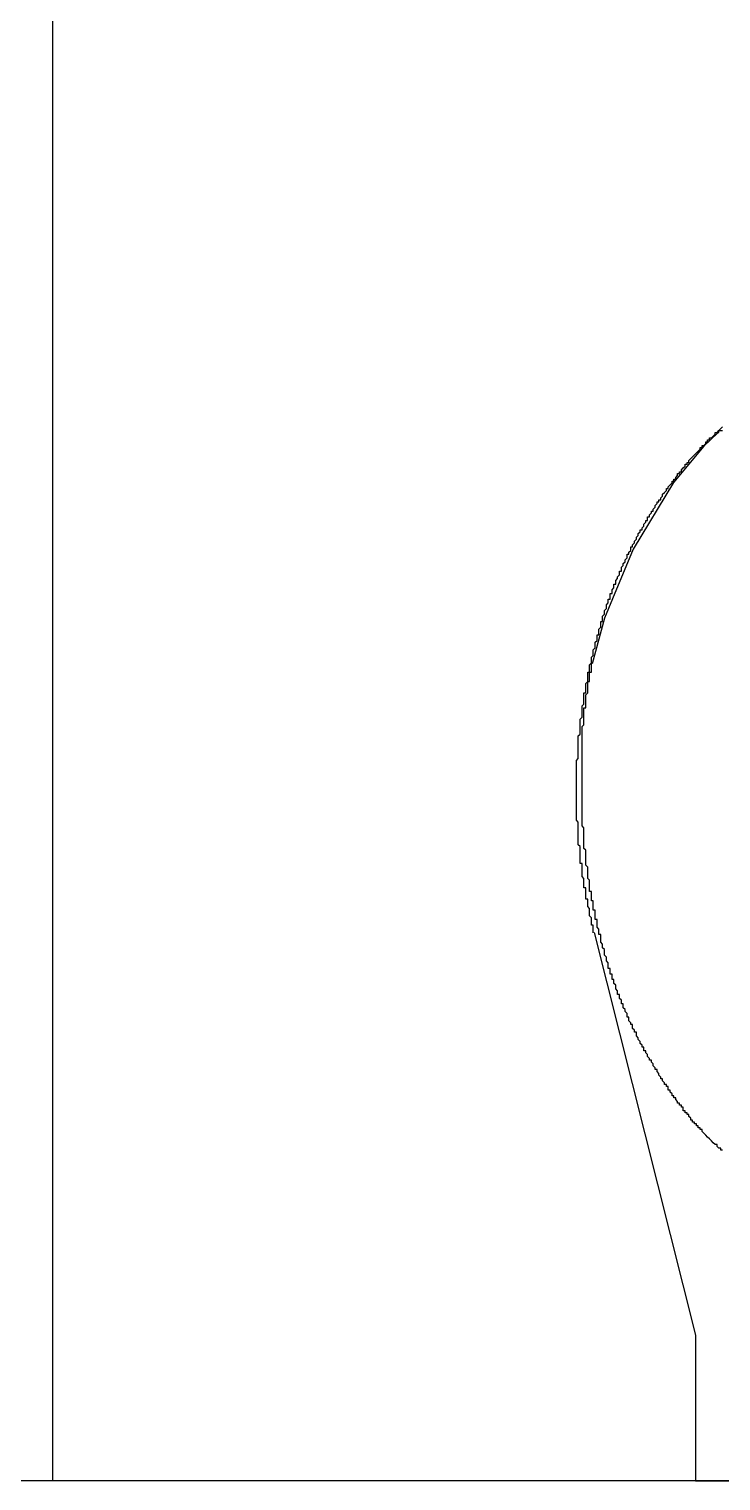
# Model space of a CAD drawing. Header units: inches. Extents: x -233729 to 737493, y -275239 to 196021.
# Drawn here: x 357716 to 358085, y -221029 to -220254 of the extents above; entities that cross this region are included whole.
import ezdxf

# ---------------------------------------------------------------- set-up
doc = ezdxf.new("R2010")
doc.units = ezdxf.units.IN
doc.header["$MEASUREMENT"] = 0
doc.layers.add('_FL_FAC_OFFICES', color=252, linetype='Continuous')
doc.layers.add('_FL_FAC_WALLS', color=252, linetype='Continuous')

# ---------------------------------------------------------------- blocks, each defined once
blk = doc.blocks.new('FL_Building')
at = {"layer": '_FL_FAC_OFFICES', "color": 0}
for p, q in [((2244628.85, -305308.62), (2244628.85, -303784.62)), ((2244983.39, -304749.54), (2244976.24, -304756.48)), ((2244976.24, -304756.48), (2244960, -304775.86)), ((2244960, -304775.86), (2244938.38, -304811.52)), ((2244938.38, -304811.52), (2244927.48, -304838.02)), ((2244927.48, -304838.02), (2244923.23, -304848.27)), ((2244923.23, -304848.27), (2244916.6, -304872.58)), ((2244917.62, -305015.9), (2244917.62, -305015.9)), ((2244917.62, -305015.9), (2244971.75, -305230.83)), ((2244971.75, -305230.83), (2244971.75, -305308.62)), ((2248654.75, -305308.62), (2243079.45, -305308.62)), ((2244971.75, -305308.62), (2245200.35, -305308.62))]:
    blk.add_line(p, q, dxfattribs=at)
for points in [[(2244960.18, -304774.12, 0), (2244961.18, -304774.12, 0), (2244961.18, -304773.12, 0), (2244961.18, -304773.12, 0), (2244962.18, -304772.12, 0), (2244962.18, -304772.12, 0), (2244962.18, -304771.12, 0), (2244963.18, -304771.12, 0), (2244963.18, -304770.12, 0), (2244964.18, -304770.12, 0), (2244964.18, -304769.12, 0), (2244964.18, -304769.12, 0), (2244965.18, -304768.12, 0), (2244965.18, -304768.12, 0), (2244966.18, -304767.12, 0), (2244966.18, -304767.12, 0), (2244966.18, -304766.12, 0), (2244967.18, -304766.12, 0), (2244967.18, -304765.12, 0), (2244968.18, -304765.12, 0), (2244968.18, -304764.12, 0), (2244968.18, -304764.12, 0), (2244969.18, -304763.12, 0), (2244969.18, -304763.12, 0), (2244970.18, -304762.12, 0), (2244970.18, -304762.12, 0), (2244971.18, -304761.12, 0), (2244971.18, -304761.12, 0), (2244971.18, -304761.12, 0), (2244972.18, -304760.12, 0), (2244972.18, -304760.12, 0), (2244973.18, -304759.12, 0), (2244973.18, -304759.12, 0), (2244974.18, -304758.12, 0), (2244974.18, -304758.12, 0), (2244974.18, -304757.12, 0), (2244975.18, -304757.12, 0), (2244975.18, -304756.12, 0), (2244976.18, -304756.12, 0), (2244976.18, -304756.12, 0), (2244977.18, -304755.12, 0), (2244977.18, -304755.12, 0), (2244977.18, -304754.12, 0), (2244978.18, -304754.12, 0), (2244978.18, -304753.12, 0), (2244979.18, -304753.12, 0), (2244979.18, -304752.12, 0), (2244980.18, -304752.12, 0), (2244980.18, -304752.12, 0), (2244981.18, -304751.12, 0), (2244981.18, -304751.12, 0), (2244982.18, -304750.12, 0), (2244982.18, -304750.12, 0), (2244982.18, -304749.12, 0), (2244983.18, -304749.12, 0), (2244983.18, -304749.12, 0), (2244984.18, -304748.12, 0), (2244984.18, -304748.12, 0), (2244985.18, -304747.12, 0), (2244985.18, -304747.12, 0), (2244986.18, -304746.12, 0)], [(2244983.18, -304749.12, 0), (2244983.18, -304749.12, 0), (2244983.18, -304749.12, 0), (2244984.18, -304749.12, 0), (2244984.18, -304749.12, 0), (2244984.18, -304749.12, 0), (2244984.18, -304749.12, 0), (2244984.18, -304748.12, 0), (2244984.18, -304748.12, 0), (2244985.18, -304748.12, 0), (2244985.18, -304748.12, 0), (2244985.18, -304748.12, 0), (2244985.18, -304748.12, 0), (2244985.18, -304748.12, 0), (2244985.18, -304748.12, 0), (2244986.18, -304748.12, 0)], [(2244922.18, -304848.12, 0), (2244922.18, -304847.12, 0), (2244923.18, -304846.12, 0), (2244923.18, -304846.12, 0), (2244923.18, -304845.12, 0), (2244923.18, -304845.12, 0), (2244923.18, -304844.12, 0), (2244924.18, -304843.12, 0), (2244924.18, -304843.12, 0), (2244924.18, -304842.12, 0), (2244924.18, -304841.12, 0), (2244924.18, -304841.12, 0), (2244925.18, -304840.12, 0), (2244925.18, -304840.12, 0), (2244925.18, -304839.12, 0), (2244925.18, -304838.12, 0), (2244926.18, -304838.12, 0), (2244926.18, -304837.12, 0), (2244926.18, -304837.12, 0), (2244926.18, -304836.12, 0), (2244926.18, -304835.12, 0), (2244927.18, -304835.12, 0), (2244927.18, -304834.12, 0), (2244927.18, -304834.12, 0), (2244927.18, -304833.12, 0), (2244928.18, -304832.12, 0), (2244928.18, -304832.12, 0), (2244928.18, -304831.12, 0), (2244928.18, -304830.12, 0), (2244929.18, -304830.12, 0), (2244929.18, -304829.12, 0), (2244929.18, -304829.12, 0), (2244929.18, -304828.12, 0), (2244930.18, -304827.12, 0), (2244930.18, -304827.12, 0), (2244930.18, -304826.12, 0), (2244930.18, -304826.12, 0), (2244931.18, -304825.12, 0), (2244931.18, -304824.12, 0), (2244931.18, -304824.12, 0), (2244931.18, -304823.12, 0), (2244932.18, -304823.12, 0), (2244932.18, -304822.12, 0), (2244932.18, -304822.12, 0), (2244932.18, -304821.12, 0), (2244933.18, -304820.12, 0), (2244933.18, -304820.12, 0), (2244933.18, -304819.12, 0), (2244933.18, -304819.12, 0), (2244934.18, -304818.12, 0), (2244934.18, -304817.12, 0), (2244934.18, -304817.12, 0), (2244935.18, -304816.12, 0), (2244935.18, -304816.12, 0), (2244935.18, -304815.12, 0), (2244935.18, -304814.12, 0), (2244936.18, -304814.12, 0), (2244936.18, -304813.12, 0), (2244936.18, -304813.12, 0), (2244937.18, -304812.12, 0), (2244937.18, -304812.12, 0), (2244937.18, -304811.12, 0), (2244937.18, -304810.12, 0), (2244938.18, -304810.12, 0), (2244938.18, -304809.12, 0), (2244938.18, -304809.12, 0), (2244939.18, -304808.12, 0), (2244939.18, -304807.12, 0), (2244939.18, -304807.12, 0), (2244940.18, -304806.12, 0), (2244940.18, -304806.12, 0), (2244940.18, -304805.12, 0), (2244940.18, -304805.12, 0), (2244941.18, -304804.12, 0), (2244941.18, -304803.12, 0), (2244941.18, -304803.12, 0), (2244942.18, -304802.12, 0), (2244942.18, -304802.12, 0), (2244942.18, -304801.12, 0), (2244943.18, -304801.12, 0), (2244943.18, -304800.12, 0), (2244943.18, -304800.12, 0), (2244944.18, -304799.12, 0), (2244944.18, -304798.12, 0), (2244944.18, -304798.12, 0), (2244945.18, -304797.12, 0), (2244945.18, -304797.12, 0), (2244945.18, -304796.12, 0), (2244946.18, -304796.12, 0), (2244946.18, -304795.12, 0), (2244946.18, -304794.12, 0), (2244947.18, -304794.12, 0), (2244947.18, -304793.12, 0), (2244947.18, -304793.12, 0), (2244948.18, -304792.12, 0), (2244948.18, -304792.12, 0), (2244948.18, -304791.12, 0), (2244949.18, -304791.12, 0), (2244949.18, -304790.12, 0), (2244949.18, -304790.12, 0), (2244950.18, -304789.12, 0), (2244950.18, -304788.12, 0), (2244950.18, -304788.12, 0), (2244951.18, -304787.12, 0), (2244951.18, -304787.12, 0), (2244951.18, -304786.12, 0), (2244952.18, -304786.12, 0), (2244952.18, -304785.12, 0), (2244953.18, -304785.12, 0), (2244953.18, -304784.12, 0), (2244953.18, -304784.12, 0), (2244954.18, -304783.12, 0), (2244954.18, -304782.12, 0), (2244954.18, -304782.12, 0), (2244955.18, -304781.12, 0), (2244955.18, -304781.12, 0), (2244956.18, -304780.12, 0), (2244956.18, -304780.12, 0), (2244956.18, -304779.12, 0), (2244957.18, -304779.12, 0), (2244957.18, -304778.12, 0), (2244957.18, -304778.12, 0), (2244958.18, -304777.12, 0), (2244958.18, -304777.12, 0), (2244959.18, -304776.12, 0), (2244959.18, -304776.12, 0), (2244959.18, -304775.12, 0), (2244960.18, -304775.12, 0), (2244960.18, -304774.12, 0)], [(2244908.18, -304940.12, 0), (2244908.18, -304939.12, 0), (2244908.18, -304939.12, 0), (2244908.18, -304938.12, 0), (2244908.18, -304937.12, 0), (2244908.18, -304937.12, 0), (2244908.18, -304936.12, 0), (2244908.18, -304935.12, 0), (2244908.18, -304934.12, 0), (2244908.18, -304934.12, 0), (2244908.18, -304933.12, 0), (2244908.18, -304932.12, 0), (2244908.18, -304931.12, 0), (2244908.18, -304931.12, 0), (2244908.18, -304930.12, 0), (2244908.18, -304929.12, 0), (2244908.18, -304928.12, 0), (2244908.18, -304928.12, 0), (2244908.18, -304927.12, 0), (2244908.18, -304926.12, 0), (2244908.18, -304926.12, 0), (2244908.18, -304925.12, 0), (2244908.18, -304924.12, 0), (2244909.18, -304923.12, 0), (2244909.18, -304923.12, 0), (2244909.18, -304922.12, 0), (2244909.18, -304921.12, 0), (2244909.18, -304920.12, 0), (2244909.18, -304920.12, 0), (2244909.18, -304919.12, 0), (2244909.18, -304918.12, 0), (2244909.18, -304917.12, 0), (2244909.18, -304917.12, 0), (2244909.18, -304916.12, 0), (2244909.18, -304915.12, 0), (2244909.18, -304915.12, 0), (2244909.18, -304914.12, 0), (2244909.18, -304913.12, 0), (2244909.18, -304912.12, 0), (2244909.18, -304912.12, 0), (2244909.18, -304911.12, 0), (2244910.18, -304910.12, 0), (2244910.18, -304909.12, 0), (2244910.18, -304909.12, 0), (2244910.18, -304908.12, 0), (2244910.18, -304907.12, 0), (2244910.18, -304906.12, 0), (2244910.18, -304906.12, 0), (2244910.18, -304905.12, 0), (2244910.18, -304904.12, 0), (2244910.18, -304904.12, 0), (2244910.18, -304903.12, 0), (2244910.18, -304902.12, 0), (2244911.18, -304901.12, 0), (2244911.18, -304901.12, 0), (2244911.18, -304900.12, 0), (2244911.18, -304899.12, 0), (2244911.18, -304898.12, 0), (2244911.18, -304898.12, 0), (2244911.18, -304897.12, 0), (2244911.18, -304896.12, 0), (2244911.18, -304896.12, 0), (2244911.18, -304895.12, 0), (2244912.18, -304894.12, 0), (2244912.18, -304893.12, 0), (2244912.18, -304893.12, 0), (2244912.18, -304892.12, 0), (2244912.18, -304891.12, 0), (2244912.18, -304890.12, 0), (2244912.18, -304890.12, 0), (2244912.18, -304889.12, 0), (2244912.18, -304888.12, 0), (2244913.18, -304888.12, 0), (2244913.18, -304887.12, 0), (2244913.18, -304886.12, 0), (2244913.18, -304885.12, 0), (2244913.18, -304885.12, 0), (2244913.18, -304884.12, 0), (2244913.18, -304883.12, 0), (2244913.18, -304883.12, 0), (2244914.18, -304882.12, 0), (2244914.18, -304881.12, 0), (2244914.18, -304880.12, 0), (2244914.18, -304880.12, 0), (2244914.18, -304879.12, 0), (2244914.18, -304878.12, 0), (2244914.18, -304877.12, 0), (2244915.18, -304877.12, 0), (2244915.18, -304876.12, 0), (2244915.18, -304875.12, 0), (2244915.18, -304875.12, 0), (2244915.18, -304874.12, 0), (2244915.18, -304873.12, 0), (2244916.18, -304872.12, 0), (2244916.18, -304872.12, 0), (2244916.18, -304871.12, 0), (2244916.18, -304870.12, 0), (2244916.18, -304870.12, 0), (2244916.18, -304869.12, 0), (2244917.18, -304868.12, 0), (2244917.18, -304867.12, 0), (2244917.18, -304867.12, 0), (2244917.18, -304866.12, 0), (2244917.18, -304865.12, 0), (2244917.18, -304865.12, 0), (2244918.18, -304864.12, 0), (2244918.18, -304863.12, 0), (2244918.18, -304862.12, 0), (2244918.18, -304862.12, 0), (2244918.18, -304861.12, 0), (2244919.18, -304860.12, 0), (2244919.18, -304860.12, 0), (2244919.18, -304859.12, 0), (2244919.18, -304858.12, 0), (2244919.18, -304857.12, 0), (2244920.18, -304857.12, 0), (2244920.18, -304856.12, 0), (2244920.18, -304855.12, 0), (2244920.18, -304855.12, 0), (2244920.18, -304854.12, 0), (2244921.18, -304853.12, 0), (2244921.18, -304853.12, 0), (2244921.18, -304852.12, 0), (2244921.18, -304851.12, 0), (2244921.18, -304850.12, 0), (2244922.18, -304850.12, 0), (2244922.18, -304849.12, 0), (2244922.18, -304848.12, 0), (2244922.18, -304848.12, 0)], [(2244911.18, -304940.12, 0), (2244911.18, -304940.12, 0), (2244911.18, -304939.12, 0), (2244911.18, -304939.12, 0), (2244911.18, -304938.12, 0), (2244911.18, -304938.12, 0), (2244911.18, -304937.12, 0), (2244911.18, -304936.12, 0), (2244911.18, -304936.12, 0), (2244911.18, -304935.12, 0), (2244911.18, -304935.12, 0), (2244911.18, -304934.12, 0), (2244911.18, -304934.12, 0), (2244911.18, -304933.12, 0), (2244911.18, -304933.12, 0), (2244911.18, -304932.12, 0), (2244911.18, -304932.12, 0), (2244911.18, -304931.12, 0), (2244911.18, -304931.12, 0), (2244911.18, -304930.12, 0), (2244911.18, -304930.12, 0), (2244911.18, -304929.12, 0), (2244911.18, -304928.12, 0), (2244911.18, -304928.12, 0), (2244911.18, -304927.12, 0), (2244911.18, -304927.12, 0), (2244911.18, -304926.12, 0), (2244911.18, -304926.12, 0), (2244911.18, -304925.12, 0), (2244911.18, -304925.12, 0), (2244911.18, -304924.12, 0), (2244911.18, -304924.12, 0), (2244911.18, -304923.12, 0), (2244911.18, -304923.12, 0), (2244911.18, -304922.12, 0), (2244911.18, -304922.12, 0), (2244911.18, -304921.12, 0), (2244911.18, -304921.12, 0), (2244911.18, -304920.12, 0), (2244911.18, -304919.12, 0), (2244911.18, -304919.12, 0), (2244911.18, -304918.12, 0), (2244911.18, -304918.12, 0), (2244911.18, -304917.12, 0), (2244911.18, -304917.12, 0), (2244911.18, -304916.12, 0), (2244911.18, -304916.12, 0), (2244911.18, -304915.12, 0), (2244911.18, -304915.12, 0), (2244911.18, -304914.12, 0), (2244911.18, -304914.12, 0), (2244911.18, -304913.12, 0), (2244911.18, -304913.12, 0), (2244911.18, -304912.12, 0), (2244911.18, -304911.12, 0), (2244911.18, -304911.12, 0), (2244911.18, -304910.12, 0), (2244911.18, -304910.12, 0), (2244911.18, -304909.12, 0), (2244911.18, -304909.12, 0), (2244911.18, -304908.12, 0), (2244911.18, -304908.12, 0), (2244911.18, -304907.12, 0), (2244911.18, -304907.12, 0), (2244911.18, -304906.12, 0), (2244911.18, -304906.12, 0), (2244912.18, -304905.12, 0), (2244912.18, -304905.12, 0), (2244912.18, -304904.12, 0), (2244912.18, -304903.12, 0), (2244912.18, -304903.12, 0), (2244912.18, -304902.12, 0), (2244912.18, -304902.12, 0), (2244912.18, -304901.12, 0), (2244912.18, -304901.12, 0), (2244912.18, -304900.12, 0), (2244912.18, -304900.12, 0), (2244912.18, -304899.12, 0), (2244912.18, -304899.12, 0), (2244912.18, -304898.12, 0), (2244912.18, -304898.12, 0), (2244912.18, -304897.12, 0), (2244912.18, -304897.12, 0), (2244912.18, -304896.12, 0), (2244913.18, -304896.12, 0), (2244913.18, -304895.12, 0), (2244913.18, -304894.12, 0), (2244913.18, -304894.12, 0), (2244913.18, -304893.12, 0), (2244913.18, -304893.12, 0), (2244913.18, -304892.12, 0), (2244913.18, -304892.12, 0), (2244913.18, -304891.12, 0), (2244913.18, -304891.12, 0), (2244913.18, -304890.12, 0), (2244913.18, -304890.12, 0), (2244913.18, -304889.12, 0), (2244913.18, -304889.12, 0), (2244914.18, -304888.12, 0), (2244914.18, -304888.12, 0), (2244914.18, -304887.12, 0), (2244914.18, -304887.12, 0), (2244914.18, -304886.12, 0), (2244914.18, -304886.12, 0), (2244914.18, -304885.12, 0), (2244914.18, -304884.12, 0), (2244914.18, -304884.12, 0), (2244914.18, -304883.12, 0), (2244914.18, -304883.12, 0), (2244914.18, -304882.12, 0), (2244915.18, -304882.12, 0), (2244915.18, -304881.12, 0), (2244915.18, -304881.12, 0), (2244915.18, -304880.12, 0), (2244915.18, -304880.12, 0), (2244915.18, -304879.12, 0), (2244915.18, -304879.12, 0), (2244915.18, -304878.12, 0), (2244915.18, -304878.12, 0), (2244915.18, -304877.12, 0), (2244916.18, -304877.12, 0), (2244916.18, -304876.12, 0), (2244916.18, -304876.12, 0), (2244916.18, -304875.12, 0), (2244916.18, -304875.12, 0), (2244916.18, -304874.12, 0), (2244916.18, -304873.12, 0), (2244916.18, -304873.12, 0), (2244916.18, -304872.12, 0)], [(2244917.18, -305016.12, 0), (2244917.18, -305015.12, 0), (2244917.18, -305015.12, 0), (2244917.18, -305014.12, 0), (2244917.18, -305013.12, 0), (2244917.18, -305013.12, 0), (2244917.18, -305012.12, 0), (2244916.18, -305012.12, 0), (2244916.18, -305011.12, 0), (2244916.18, -305011.12, 0), (2244916.18, -305010.12, 0), (2244916.18, -305009.12, 0), (2244916.18, -305009.12, 0), (2244916.18, -305008.12, 0), (2244916.18, -305008.12, 0), (2244915.18, -305007.12, 0), (2244915.18, -305006.12, 0), (2244915.18, -305006.12, 0), (2244915.18, -305005.12, 0), (2244915.18, -305005.12, 0), (2244915.18, -305004.12, 0), (2244915.18, -305004.12, 0), (2244915.18, -305003.12, 0), (2244914.18, -305002.12, 0), (2244914.18, -305002.12, 0), (2244914.18, -305001.12, 0), (2244914.18, -305001.12, 0), (2244914.18, -305000.12, 0), (2244914.18, -304999.12, 0), (2244914.18, -304999.12, 0), (2244914.18, -304998.12, 0), (2244913.18, -304998.12, 0), (2244913.18, -304997.12, 0), (2244913.18, -304997.12, 0), (2244913.18, -304996.12, 0), (2244913.18, -304995.12, 0), (2244913.18, -304995.12, 0), (2244913.18, -304994.12, 0), (2244913.18, -304994.12, 0), (2244913.18, -304993.12, 0), (2244913.18, -304992.12, 0), (2244912.18, -304992.12, 0), (2244912.18, -304991.12, 0), (2244912.18, -304991.12, 0), (2244912.18, -304990.12, 0), (2244912.18, -304989.12, 0), (2244912.18, -304989.12, 0), (2244912.18, -304988.12, 0), (2244912.18, -304988.12, 0), (2244912.18, -304987.12, 0), (2244912.18, -304987.12, 0), (2244911.18, -304986.12, 0), (2244911.18, -304985.12, 0), (2244911.18, -304985.12, 0), (2244911.18, -304984.12, 0), (2244911.18, -304984.12, 0), (2244911.18, -304983.12, 0), (2244911.18, -304982.12, 0), (2244911.18, -304982.12, 0), (2244911.18, -304981.12, 0), (2244911.18, -304981.12, 0), (2244911.18, -304980.12, 0), (2244911.18, -304979.12, 0), (2244910.18, -304979.12, 0), (2244910.18, -304978.12, 0), (2244910.18, -304978.12, 0), (2244910.18, -304977.12, 0), (2244910.18, -304976.12, 0), (2244910.18, -304976.12, 0), (2244910.18, -304975.12, 0), (2244910.18, -304975.12, 0), (2244910.18, -304974.12, 0), (2244910.18, -304974.12, 0), (2244910.18, -304973.12, 0), (2244910.18, -304972.12, 0), (2244910.18, -304972.12, 0), (2244910.18, -304971.12, 0), (2244910.18, -304971.12, 0), (2244910.18, -304970.12, 0), (2244909.18, -304969.12, 0), (2244909.18, -304969.12, 0), (2244909.18, -304968.12, 0), (2244909.18, -304968.12, 0), (2244909.18, -304967.12, 0), (2244909.18, -304966.12, 0), (2244909.18, -304966.12, 0), (2244909.18, -304965.12, 0), (2244909.18, -304965.12, 0), (2244909.18, -304964.12, 0), (2244909.18, -304963.12, 0), (2244909.18, -304963.12, 0), (2244909.18, -304962.12, 0), (2244909.18, -304962.12, 0), (2244909.18, -304961.12, 0), (2244909.18, -304960.12, 0), (2244909.18, -304960.12, 0), (2244909.18, -304959.12, 0), (2244909.18, -304959.12, 0), (2244909.18, -304958.12, 0), (2244909.18, -304957.12, 0), (2244909.18, -304957.12, 0), (2244908.18, -304956.12, 0), (2244908.18, -304956.12, 0), (2244908.18, -304955.12, 0), (2244908.18, -304955.12, 0), (2244908.18, -304954.12, 0), (2244908.18, -304953.12, 0), (2244908.18, -304953.12, 0), (2244908.18, -304952.12, 0), (2244908.18, -304952.12, 0), (2244908.18, -304951.12, 0), (2244908.18, -304950.12, 0), (2244908.18, -304950.12, 0), (2244908.18, -304949.12, 0), (2244908.18, -304949.12, 0), (2244908.18, -304948.12, 0), (2244908.18, -304947.12, 0), (2244908.18, -304947.12, 0), (2244908.18, -304946.12, 0), (2244908.18, -304946.12, 0), (2244908.18, -304945.12, 0), (2244908.18, -304944.12, 0), (2244908.18, -304944.12, 0), (2244908.18, -304943.12, 0), (2244908.18, -304943.12, 0), (2244908.18, -304942.12, 0), (2244908.18, -304941.12, 0), (2244908.18, -304941.12, 0), (2244908.18, -304940.12, 0)], [(2244925.18, -305033.12, 0), (2244925.18, -305032.12, 0), (2244924.18, -305031.12, 0), (2244924.18, -305031.12, 0), (2244924.18, -305030.12, 0), (2244924.18, -305029.12, 0), (2244924.18, -305029.12, 0), (2244923.18, -305028.12, 0), (2244923.18, -305027.12, 0), (2244923.18, -305027.12, 0), (2244923.18, -305026.12, 0), (2244923.18, -305025.12, 0), (2244922.18, -305024.12, 0), (2244922.18, -305024.12, 0), (2244922.18, -305023.12, 0), (2244922.18, -305022.12, 0), (2244922.18, -305022.12, 0), (2244921.18, -305021.12, 0), (2244921.18, -305020.12, 0), (2244921.18, -305019.12, 0), (2244921.18, -305019.12, 0), (2244921.18, -305018.12, 0), (2244921.18, -305017.12, 0), (2244920.18, -305017.12, 0), (2244920.18, -305016.12, 0), (2244920.18, -305015.12, 0), (2244920.18, -305014.12, 0), (2244920.18, -305014.12, 0), (2244919.18, -305013.12, 0), (2244919.18, -305012.12, 0), (2244919.18, -305012.12, 0), (2244919.18, -305011.12, 0), (2244919.18, -305010.12, 0), (2244919.18, -305009.12, 0), (2244918.18, -305009.12, 0), (2244918.18, -305008.12, 0), (2244918.18, -305007.12, 0), (2244918.18, -305007.12, 0), (2244918.18, -305006.12, 0), (2244918.18, -305005.12, 0), (2244918.18, -305004.12, 0), (2244917.18, -305004.12, 0), (2244917.18, -305003.12, 0), (2244917.18, -305002.12, 0), (2244917.18, -305002.12, 0), (2244917.18, -305001.12, 0), (2244917.18, -305000.12, 0), (2244917.18, -304999.12, 0), (2244916.18, -304999.12, 0), (2244916.18, -304998.12, 0), (2244916.18, -304997.12, 0), (2244916.18, -304996.12, 0), (2244916.18, -304996.12, 0), (2244916.18, -304995.12, 0), (2244916.18, -304994.12, 0), (2244915.18, -304994.12, 0), (2244915.18, -304993.12, 0), (2244915.18, -304992.12, 0), (2244915.18, -304991.12, 0), (2244915.18, -304991.12, 0), (2244915.18, -304990.12, 0), (2244915.18, -304989.12, 0), (2244915.18, -304989.12, 0), (2244915.18, -304988.12, 0), (2244914.18, -304987.12, 0), (2244914.18, -304986.12, 0), (2244914.18, -304986.12, 0), (2244914.18, -304985.12, 0), (2244914.18, -304984.12, 0), (2244914.18, -304983.12, 0), (2244914.18, -304983.12, 0), (2244914.18, -304982.12, 0), (2244914.18, -304981.12, 0), (2244914.18, -304981.12, 0), (2244913.18, -304980.12, 0), (2244913.18, -304979.12, 0), (2244913.18, -304978.12, 0), (2244913.18, -304978.12, 0), (2244913.18, -304977.12, 0), (2244913.18, -304976.12, 0), (2244913.18, -304975.12, 0), (2244913.18, -304975.12, 0), (2244913.18, -304974.12, 0), (2244913.18, -304973.12, 0), (2244913.18, -304972.12, 0), (2244913.18, -304972.12, 0), (2244912.18, -304971.12, 0), (2244912.18, -304970.12, 0), (2244912.18, -304970.12, 0), (2244912.18, -304969.12, 0), (2244912.18, -304968.12, 0), (2244912.18, -304967.12, 0), (2244912.18, -304967.12, 0), (2244912.18, -304966.12, 0), (2244912.18, -304965.12, 0), (2244912.18, -304964.12, 0), (2244912.18, -304964.12, 0), (2244912.18, -304963.12, 0), (2244912.18, -304962.12, 0), (2244912.18, -304961.12, 0), (2244912.18, -304961.12, 0), (2244912.18, -304960.12, 0), (2244911.18, -304959.12, 0), (2244911.18, -304959.12, 0), (2244911.18, -304958.12, 0), (2244911.18, -304957.12, 0), (2244911.18, -304956.12, 0), (2244911.18, -304956.12, 0), (2244911.18, -304955.12, 0), (2244911.18, -304954.12, 0), (2244911.18, -304953.12, 0), (2244911.18, -304953.12, 0), (2244911.18, -304952.12, 0), (2244911.18, -304951.12, 0), (2244911.18, -304950.12, 0), (2244911.18, -304950.12, 0), (2244911.18, -304949.12, 0), (2244911.18, -304948.12, 0), (2244911.18, -304948.12, 0), (2244911.18, -304947.12, 0), (2244911.18, -304946.12, 0), (2244911.18, -304945.12, 0), (2244911.18, -304945.12, 0), (2244911.18, -304944.12, 0), (2244911.18, -304943.12, 0), (2244911.18, -304942.12, 0), (2244911.18, -304942.12, 0), (2244911.18, -304941.12, 0), (2244911.18, -304940.12, 0)], [(2244962.18, -305106.12, 0), (2244962.18, -305106.12, 0), (2244961.18, -305105.12, 0), (2244961.18, -305105.12, 0), (2244961.18, -305104.12, 0), (2244960.18, -305104.12, 0), (2244960.18, -305103.12, 0), (2244959.18, -305103.12, 0), (2244959.18, -305102.12, 0), (2244959.18, -305102.12, 0), (2244958.18, -305101.12, 0), (2244958.18, -305101.12, 0), (2244958.18, -305100.12, 0), (2244957.18, -305100.12, 0), (2244957.18, -305099.12, 0), (2244957.18, -305098.12, 0), (2244956.18, -305098.12, 0), (2244956.18, -305097.12, 0), (2244955.18, -305097.12, 0), (2244955.18, -305096.12, 0), (2244955.18, -305096.12, 0), (2244954.18, -305095.12, 0), (2244954.18, -305095.12, 0), (2244954.18, -305094.12, 0), (2244953.18, -305094.12, 0), (2244953.18, -305093.12, 0), (2244953.18, -305093.12, 0), (2244952.18, -305092.12, 0), (2244952.18, -305091.12, 0), (2244952.18, -305091.12, 0), (2244951.18, -305090.12, 0), (2244951.18, -305090.12, 0), (2244951.18, -305089.12, 0), (2244950.18, -305089.12, 0), (2244950.18, -305088.12, 0), (2244950.18, -305088.12, 0), (2244949.18, -305087.12, 0), (2244949.18, -305086.12, 0), (2244949.18, -305086.12, 0), (2244948.18, -305085.12, 0), (2244948.18, -305085.12, 0), (2244948.18, -305084.12, 0), (2244947.18, -305084.12, 0), (2244947.18, -305083.12, 0), (2244947.18, -305083.12, 0), (2244946.18, -305082.12, 0), (2244946.18, -305081.12, 0), (2244946.18, -305081.12, 0), (2244945.18, -305080.12, 0), (2244945.18, -305080.12, 0), (2244945.18, -305079.12, 0), (2244944.18, -305079.12, 0), (2244944.18, -305078.12, 0), (2244944.18, -305077.12, 0), (2244943.18, -305077.12, 0), (2244943.18, -305076.12, 0), (2244943.18, -305076.12, 0), (2244942.18, -305075.12, 0), (2244942.18, -305075.12, 0), (2244942.18, -305074.12, 0), (2244942.18, -305074.12, 0), (2244941.18, -305073.12, 0), (2244941.18, -305072.12, 0), (2244941.18, -305072.12, 0), (2244940.18, -305071.12, 0), (2244940.18, -305071.12, 0), (2244940.18, -305070.12, 0), (2244940.18, -305069.12, 0), (2244939.18, -305069.12, 0), (2244939.18, -305068.12, 0), (2244939.18, -305068.12, 0), (2244938.18, -305067.12, 0), (2244938.18, -305067.12, 0), (2244938.18, -305066.12, 0), (2244938.18, -305065.12, 0), (2244937.18, -305065.12, 0), (2244937.18, -305064.12, 0), (2244937.18, -305064.12, 0), (2244936.18, -305063.12, 0), (2244936.18, -305062.12, 0), (2244936.18, -305062.12, 0), (2244936.18, -305061.12, 0), (2244935.18, -305061.12, 0), (2244935.18, -305060.12, 0), (2244935.18, -305060.12, 0), (2244935.18, -305059.12, 0), (2244934.18, -305058.12, 0), (2244934.18, -305058.12, 0), (2244934.18, -305057.12, 0), (2244934.18, -305057.12, 0), (2244933.18, -305056.12, 0), (2244933.18, -305055.12, 0), (2244933.18, -305055.12, 0), (2244933.18, -305054.12, 0), (2244932.18, -305054.12, 0), (2244932.18, -305053.12, 0), (2244932.18, -305052.12, 0), (2244932.18, -305052.12, 0), (2244931.18, -305051.12, 0), (2244931.18, -305051.12, 0), (2244931.18, -305050.12, 0), (2244931.18, -305049.12, 0), (2244930.18, -305049.12, 0), (2244930.18, -305048.12, 0), (2244930.18, -305048.12, 0), (2244930.18, -305047.12, 0), (2244929.18, -305046.12, 0), (2244929.18, -305046.12, 0), (2244929.18, -305045.12, 0), (2244929.18, -305045.12, 0), (2244929.18, -305044.12, 0), (2244928.18, -305043.12, 0), (2244928.18, -305043.12, 0), (2244928.18, -305042.12, 0), (2244928.18, -305041.12, 0), (2244927.18, -305041.12, 0), (2244927.18, -305040.12, 0), (2244927.18, -305040.12, 0), (2244927.18, -305039.12, 0), (2244927.18, -305038.12, 0), (2244926.18, -305038.12, 0), (2244926.18, -305037.12, 0), (2244926.18, -305037.12, 0), (2244926.18, -305036.12, 0), (2244926.18, -305035.12, 0), (2244925.18, -305035.12, 0), (2244925.18, -305034.12, 0), (2244925.18, -305034.12, 0), (2244925.18, -305033.12, 0)], [(2244986.18, -305132.12, 0), (2244985.18, -305132.12, 0), (2244985.18, -305132.12, 0), (2244985.18, -305132.12, 0), (2244985.18, -305131.12, 0), (2244984.18, -305131.12, 0), (2244984.18, -305131.12, 0), (2244984.18, -305131.12, 0), (2244983.18, -305130.12, 0), (2244983.18, -305130.12, 0), (2244983.18, -305130.12, 0), (2244983.18, -305129.12, 0), (2244982.18, -305129.12, 0), (2244982.18, -305129.12, 0), (2244982.18, -305129.12, 0), (2244981.18, -305128.12, 0), (2244981.18, -305128.12, 0), (2244981.18, -305128.12, 0), (2244981.18, -305128.12, 0), (2244980.18, -305127.12, 0), (2244980.18, -305127.12, 0), (2244980.18, -305127.12, 0), (2244979.18, -305126.12, 0), (2244979.18, -305126.12, 0), (2244979.18, -305126.12, 0), (2244979.18, -305126.12, 0), (2244978.18, -305125.12, 0), (2244978.18, -305125.12, 0), (2244978.18, -305125.12, 0), (2244978.18, -305125.12, 0), (2244977.18, -305124.12, 0), (2244977.18, -305124.12, 0), (2244977.18, -305124.12, 0), (2244976.18, -305123.12, 0), (2244976.18, -305123.12, 0), (2244976.18, -305123.12, 0), (2244976.18, -305123.12, 0), (2244975.18, -305122.12, 0), (2244975.18, -305122.12, 0), (2244975.18, -305122.12, 0), (2244975.18, -305121.12, 0), (2244974.18, -305121.12, 0), (2244974.18, -305121.12, 0), (2244974.18, -305121.12, 0), (2244974.18, -305120.12, 0), (2244973.18, -305120.12, 0), (2244973.18, -305120.12, 0), (2244973.18, -305119.12, 0), (2244973.18, -305119.12, 0), (2244972.18, -305119.12, 0), (2244972.18, -305118.12, 0), (2244972.18, -305118.12, 0), (2244971.18, -305118.12, 0), (2244971.18, -305118.12, 0), (2244971.18, -305117.12, 0), (2244971.18, -305117.12, 0), (2244970.18, -305117.12, 0), (2244970.18, -305116.12, 0), (2244970.18, -305116.12, 0), (2244970.18, -305116.12, 0), (2244969.18, -305116.12, 0), (2244969.18, -305115.12, 0), (2244969.18, -305115.12, 0), (2244969.18, -305115.12, 0), (2244968.18, -305114.12, 0), (2244968.18, -305114.12, 0), (2244968.18, -305114.12, 0), (2244968.18, -305113.12, 0), (2244967.18, -305113.12, 0), (2244967.18, -305113.12, 0), (2244967.18, -305113.12, 0), (2244967.18, -305112.12, 0), (2244966.18, -305112.12, 0), (2244966.18, -305112.12, 0), (2244966.18, -305111.12, 0), (2244966.18, -305111.12, 0), (2244965.18, -305111.12, 0), (2244965.18, -305110.12, 0), (2244965.18, -305110.12, 0), (2244965.18, -305110.12, 0), (2244965.18, -305109.12, 0), (2244964.18, -305109.12, 0), (2244964.18, -305109.12, 0), (2244964.18, -305109.12, 0), (2244964.18, -305108.12, 0), (2244963.18, -305108.12, 0), (2244963.18, -305108.12, 0), (2244963.18, -305107.12, 0), (2244963.18, -305107.12, 0), (2244962.18, -305107.12, 0), (2244962.18, -305106.12, 0)]]:
    blk.add_polyline3d(points, dxfattribs=at)
blk = doc.blocks.new('A$C667968a6')
at = {"layer": '_FL_FAC_WALLS', "linetype": 'Continuous', "lineweight": -3}
blk.add_blockref('FL_Building', (-2249813.75, 156686.16), dxfattribs=at)

msp = doc.modelspace()

# ---------------------------------------------------------------- block references
msp.add_blockref('A$C667968a6', (362913.6874, -72406.61113, -162219.4368))

doc.saveas('drawing.dxf')
